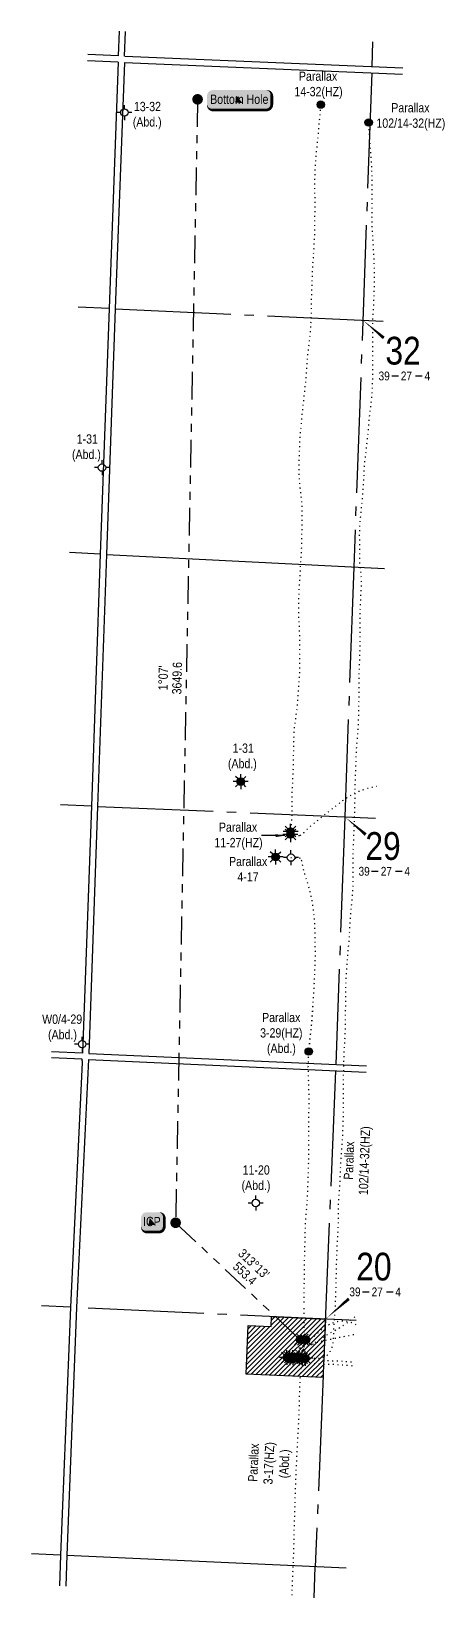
# Model space of a CAD drawing. Extents: x 301137 to 311962, y 5795932 to 5810027.
# Drawn here: x 301137 to 302478, y 5796346 to 5801432 of the extents above; entities that cross this region are included whole.
import ezdxf
from ezdxf.enums import TextEntityAlignment as Align

# ---------------------------------------------------------------- set-up
doc = ezdxf.new("R2010")
doc.units = 0
doc.header["$LTSCALE"] = 5
for name, pattern in [('foc-DOT', [1, 0.2, -0.8]), ('foc-DRILLPATH', [14.75, 6, -1.75, 1.75, -1.75, 1.75, -1.75]), ('foc-QUARTERLINE', [33, 25, -3, 2, -3])]:
    doc.linetypes.add(name, pattern=pattern)
for name, color, linetype in [('10', 1, 'Continuous'), ('9', 3, 'Continuous'), ('AS-DRILL', 8, 'foc-DOT'), ('AS-DRILL-T', 8, 'Continuous'), ('C-WS-S', 8, 'Continuous'), ('F-WS-S', 8, 'Continuous'), ('L-BD', 7, 'Continuous'), ('L-MON', 1, 'Continuous'), ('L-QSEC', 8, 'foc-QUARTERLINE'), ('L-SEC', 7, 'Continuous'), ('L-SECLBL', 7, 'Continuous'), ('L-SECQ', 8, 'foc-QUARTERLINE'), ('P-PDRILLPATH', 12, 'foc-DRILLPATH'), ('P-PROPOSED', 10, 'Continuous'), ('P-PROPOSED-EXISTING-H', 59, 'Continuous')]:
    doc.layers.add(name, color=color, linetype=linetype)
doc.styles.add('80', font='ARIALN.TTF', dxfattribs={"height": 10})
doc.styles.add('80CG', font='ARIALN.TTF', dxfattribs={"height": 10})
doc.styles.add('80L', font='ARIALN.TTF', dxfattribs={"height": 10})
doc.styles.add('SIMPLEX', font='ARIALN.TTF')
doc.dimstyles.new('Compass 5 000', dxfattribs={"dimscale": 5, "dimtxt": 9, "dimasz": 2, "dimexe": 0.2, "dimexo": 0.0625, "dimgap": 0.5, "dimtad": 0, "dimtih": 1, "dimtoh": 1, "dimzin": 0, "dimdsep": 46, "dimtxsty": '80CG', "dimcen": 0.1, "dimse1": 1, "dimse2": 1, "dimclrd": 256, "dimclrt": 256, "dimaunit": 1, "dimadec": 4, "dimazin": 0, "dimtfac": 0.06, "dimtofl": 0, "dimtmove": 0, "dimatfit": 1, "dimfxl": 0.2, "dimtolj": 1, "dimtzin": 0, "dimlwd": -1, "dimarcsym": 0})

# ---------------------------------------------------------------- blocks, each defined once
blk = doc.blocks.new('GAS')
h = blk.add_hatch(color=255)
h.dxf.hatch_style = 1
edge = h.paths.add_edge_path()
edge.add_arc((0, 0), 0.9, 0, 360)
for p, q in [((-0.81, 0), (-1.62, 0)), ((-0.57, 0.57), (-1.14, 1.14)), ((0, 0.81), (0, 1.62)), ((0.57, 0.57), (1.14, 1.14)), ((1.62, 0), (0.81, 0)), ((-0.57, -0.57), (-1.14, -1.14)), ((0, -0.81), (0, -1.62)), ((1.14, -1.14), (0.57, -0.57))]:
    blk.add_line(p, q)
blk.add_circle((0, 0), 0.8)
blk = doc.blocks.new('WC')
at = {"layer": 'L-MON'}
h = blk.add_hatch(color=255, dxfattribs=at)
h.dxf.hatch_style = 1
edge = h.paths.add_edge_path()
edge.add_arc((0, 0), 0.9, 0, 360)
at = {"layer": 'L-MON', "color": 240, "flags": 128}
for points in [[(-0.62, 0.5), (-1.23, 1.12)], [(0.52, 0.61), (1.13, 1.21)], [(-1.18, -1.18), (-0.56, -0.57)], [(1.16, -1.18), (0.56, -0.57)]]:
    blk.add_lwpolyline(points, dxfattribs=at)
at = {"layer": 'L-MON', "color": 240}
for radius in [0.8, 0.373]:
    blk.add_circle((0, 0), radius, dxfattribs=at)
blk = doc.blocks.new('plbh')
at = {"layer": 'L-MON'}
h = blk.add_hatch(color=255, dxfattribs=at)
h.dxf.hatch_style = 1
edge = h.paths.add_edge_path()
edge.add_arc((0, 0), 1.16, 0, 360)
h = blk.add_hatch(color=256, dxfattribs=at)
h.dxf.hatch_style = 1
h.paths.add_polyline_path([(-0.96, 0, 1), (0.96, 0, 1)])
h.paths.add_polyline_path([(0.91, 0, -1), (-0.91, 0, -1)], flags=16)
h.paths.add_polyline_path([(0.45, 0, -1), (-0.45, 0, -1)], flags=0)
h = blk.add_hatch(color=256, dxfattribs=at)
h.dxf.hatch_style = 1
h.paths.add_polyline_path([(-0.45, 0, 1), (0.45, 0, 1)])
h.paths.add_polyline_path([(0.4, 0, -1), (-0.4, 0, -1)], flags=16)
at = {"layer": 'L-MON', "color": 240}
for radius in [0.96, 0.91, 0.45, 0.4]:
    blk.add_circle((0, 0), radius, dxfattribs=at)
blk = doc.blocks.new('L-SECLBL')
at = {"layer": '9', "color": 7}
for p, q in [((-5.1, -27.8), (-12.3, -27.8)), ((20.7, -27.8), (13.5, -27.8))]:
    blk.add_line(p, q, dxfattribs=at)
at = {"layer": '10', "color": 2, "style": 'SIMPLEX'}
blk.add_attdef('SEC', text='', height=30, dxfattribs=at).set_placement((0, 0), align=Align.MIDDLE)
at = {"layer": '10', "color": 5, "style": '80L'}
blk.add_attdef('TWP', text='', height=9.5, dxfattribs=at).set_placement((-14.4, -27.4), align=Align.MIDDLE_RIGHT)
blk.add_attdef('RGE', text='', height=9.5, dxfattribs=at).set_placement((3.6, -27.4), align=Align.MIDDLE_CENTER)
blk.add_attdef('MER', text='', height=9.5, dxfattribs=at).set_placement((23.2, -27.4), align=Align.MIDDLE_LEFT)
blk = doc.blocks.new('GABD')
for p, q in [((-0.81, 0), (-1.62, 0)), ((0, 0.81), (0, 1.62)), ((1.62, 0), (0.81, 0)), ((0, -0.81), (0, -1.62))]:
    blk.add_line(p, q)
blk.add_circle((0, 0), 0.8)
blk = doc.blocks.new('*U88')
h = blk.add_hatch(color=254)
edge = h.paths.add_edge_path()
edge.add_line((-6.5, -11.5), (6.5, -11.5))
edge.add_arc((6.5, -5.5), 6, 270, 360)
edge.add_line((12.5, -5.5), (12.5, 4))
edge.add_arc((6.5, 4), 6, 0, 90)
edge.add_line((6.5, 10), (-6.5, 10))
edge.add_arc((-6.5, 4), 6, 90, 180)
edge.add_line((-12.5, 4), (-12.5, -5.5))
edge.add_arc((-6.5, -5.5), 6, 180, 270)
at = {"color": 1, "flags": 128}
blk.add_lwpolyline([(-6.5, -11.5, 3, 3, 0), (6.5, -11.5, 3, 3, 0.414214), (12.5, -5.5, 3, 3, 0), (12.5, 4, 3, 0, 0.414214), (6.5, 10, 0, 0, 0), (-6.5, 10, 0, 0, 0.414214), (-12.5, 4, 0, 0, 0), (-12.5, -5.5, 0, 3, 0.414214)], format="xyseb", close=True, dxfattribs=at)
blk.add_lwpolyline([(-4.6, -3.7, 0, 10, 0), (0, 0, 5, 5, 0)], format="xyseb", dxfattribs=at)
at = {"color": 1, "style": '80'}
blk.add_attdef('ENTER_TEXT_001', (-36.7, -5), '', height=10, dxfattribs=at)
blk = doc.blocks.new('*U89')
h = blk.add_hatch(color=254)
edge = h.paths.add_edge_path()
edge.add_line((-29, -11.5), (29, -11.5))
edge.add_arc((29, -5.5), 6, 270, 360)
edge.add_line((35, -5.5), (35, 4))
edge.add_arc((29, 4), 6, 0, 90)
edge.add_line((29, 10), (-29, 10))
edge.add_arc((-29, 4), 6, 90, 180)
edge.add_line((-35, 4), (-35, -5.5))
edge.add_arc((-29, -5.5), 6, 180, 270)
at = {"color": 1, "flags": 128}
blk.add_lwpolyline([(-29, -11.5, 3, 3, 0), (29, -11.5, 3, 3, 0.414214), (35, -5.5, 3, 3, 0), (35, 4, 3, 0, 0.414214), (29, 10, 0, 0, 0), (-29, 10, 0, 0, 0.414214), (-35, 4, 0, 0, 0), (-35, -5.5, 0, 3, 0.414214)], format="xyseb", close=True, dxfattribs=at)
blk.add_lwpolyline([(-4.6, -3.7, 0, 10, 0), (0, 0, 5, 5, 0)], format="xyseb", dxfattribs=at)
at = {"color": 1, "style": '80'}
blk.add_attdef('ENTER_TEXT_001', (-36.7, -5), '', height=10, dxfattribs=at)

msp = doc.modelspace()

# ---------------------------------------------------------------- hatches: boundary and pattern name
at = {"layer": 'F-WS-S'}
h = msp.add_hatch(color=256, dxfattribs=at)
h.dxf.hatch_style = 1
edge = h.paths.add_edge_path()
edge.add_arc((302076.392, 5801194.141), 12, 0, 360)
h = msp.add_hatch(color=256, dxfattribs=at)
h.dxf.hatch_style = 1
edge = h.paths.add_edge_path()
edge.add_arc((302231.757, 5801136.347), 12, 0, 360)
h = msp.add_hatch(color=256, dxfattribs=at)
h.dxf.hatch_style = 1
edge = h.paths.add_edge_path()
edge.add_arc((302037.346, 5798119.072), 12, 0, 360)
at = {"layer": 'P-PROPOSED-EXISTING-H'}
h = msp.add_hatch(dxfattribs=at)
h.set_pattern_fill('ANSI31', color=256, scale=3.499752)
h.set_pattern_definition([(45, (-3497.07, -8183.931), (-7.857167858, 7.857167858), [])])
h.paths.add_polyline_path([(301840.391, 5797229.275), (301915.303, 5797225.74), (301916.624, 5797258.211), (302091.417, 5797249.964), (302083.691, 5797060.135), (301833.987, 5797071.916)])

# ---------------------------------------------------------------- linework, layer by layer
at = {"layer": 'AS-DRILL', "ltscale": 3, "flags": 128}
for points in [[(301978.284, 5798833.851), (301978.259, 5798833.722), (301978.226, 5798833.403), (301978.192, 5798832.804), (301978.072, 5798832.289), (301977.718, 5798831.682), (301977.111, 5798830.756), (301976.509, 5798829.979), (301976.057, 5798829.416), (301975.885, 5798828.873), (301975.683, 5798828.32), (301975.537, 5798827.916), (301975.359, 5798827.453), (301975.118, 5798826.942), (301974.947, 5798826.658), (301974.606, 5798826.632), (301974.586, 5798826.633), (301974.516, 5798826.635), (301974.485, 5798826.606), (301974.476, 5798826.627), (301974.603, 5798826.812), (301974.791, 5798827.015), (301975.312, 5798827.544), (301976.089, 5798828.194), (301976.781, 5798828.737), (301977.455, 5798829.351), (301978.18, 5798829.953), (301978.474, 5798830.301), (301978.626, 5798830.626), (301978.898, 5798830.925), (301979.239, 5798830.922), (301979.875, 5798831.067), (301980.31, 5798831.44), (301980.603, 5798831.758), (301980.871, 5798831.958), (301981.196, 5798832.085), (301981.678, 5798832.126), (301982.21, 5798832.155), (301982.817, 5798832.071), (301983.105, 5798831.529), (301983.205, 5798831.265), (301983.142, 5798831.198), (301982.852, 5798830.949), (301982.88, 5798831.138), (301982.993, 5798831.484), (301983.076, 5798831.54), (301983.207, 5798831.575), (301983.469, 5798831.615), (301983.463, 5798831.725), (301983.001, 5798832.174), (301982.448, 5798832.616), (301982.062, 5798832.972), (301981.948, 5798833.136), (301981.853, 5798833.27), (301981.663, 5798833.518), (301981.457, 5798833.886), (301981.28, 5798834.474), (301981.223, 5798834.796), (301981.154, 5798835.319), (301981.107, 5798836.412), (301981.1, 5798837.753), (301981.087, 5798839.445), (301981.055, 5798841.437), (301981.008, 5798843.791), (301981.027, 5798846.532), (301981.149, 5798849.629), (301981.395, 5798853.072), (301981.694, 5798856.823), (301982.023, 5798860.853), (301982.357, 5798865.243), (301982.672, 5798869.914), (301982.926, 5798874.817), (301983.091, 5798880.014), (301983.217, 5798885.483), (301983.327, 5798891.043), (301983.444, 5798896.772), (301983.528, 5798902.693), (301983.537, 5798908.737), (301983.474, 5798914.994), (301983.392, 5798921.522), (301983.292, 5798928.361), (301983.241, 5798935.418), (301983.273, 5798942.822), (301983.436, 5798950.471), (301983.689, 5798958.386), (301984.04, 5798966.518), (301984.505, 5798974.736), (301984.988, 5798983.143), (301985.421, 5798991.571), (301985.821, 5798999.922), (301986.259, 5799008.45), (301986.661, 5799016.85), (301987.002, 5799025.473), (301987.309, 5799034.247), (301987.625, 5799043.251), (301987.872, 5799052.288), (301988.074, 5799061.436), (301988.208, 5799070.647), (301988.293, 5799079.881), (301988.408, 5799089.123), (301988.555, 5799098.403), (301988.724, 5799107.733), (301988.905, 5799117.113), (301988.986, 5799120.682), (301989.108, 5799126.572), (301989.325, 5799136.1), (301989.663, 5799145.663), (301990.192, 5799155.239), (301991.779, 5799174.37), (301994.14, 5799193.32), (301995.572, 5799202.71), (301998.191, 5799221.63), (302000.416, 5799240.696), (302002.138, 5799259.701), (302003.408, 5799278.655), (302004.573, 5799297.722), (302005.181, 5799307.295), (302005.902, 5799316.673), (302007.346, 5799335.709), (302007.915, 5799345.294), (302008.402, 5799355.081), (302008.771, 5799364.674), (302009.001, 5799374.271), (302008.961, 5799392.756), (302008.656, 5799411.622), (302008.583, 5799430.278), (302008.567, 5799449.342), (302008.375, 5799468.523), (302007.622, 5799487.696), (302006.539, 5799506.373), (302005.453, 5799525.739), (302004.779, 5799545.12), (302004.976, 5799564.015), (302005.482, 5799583.409), (302005.949, 5799602.794), (302006.711, 5799622.078), (302007.753, 5799641.34), (302008.953, 5799660.807), (302010.145, 5799680.063), (302010.632, 5799689.841), (302011.171, 5799699.427), (302012.552, 5799718.676), (302013.764, 5799737.931), (302014.54, 5799757.305), (302014.838, 5799775.706), (302015.058, 5799794.701), (302015.651, 5799813.991), (302016.14, 5799833.185), (302016.148, 5799852.378), (302016.067, 5799871.575), (302015.531, 5799890.67), (302014.167, 5799909.818), (302012.276, 5799928.816), (302011.186, 5799938.456), (302010.032, 5799947.988), (302008.952, 5799957.628), (302008.059, 5799967.18), (302007.363, 5799976.654), (302006.757, 5799986.135), (302006.266, 5799995.721), (302005.962, 5800005.51), (302006.07, 5800024.679), (302006.627, 5800043.841), (302007.253, 5800063.2), (302008.011, 5800082.363), (302008.908, 5800101.521), (302010.266, 5800120.661), (302011.882, 5800139.781), (302013.579, 5800158.888), (302015.405, 5800177.999), (302017.283, 5800197.399), (302019.307, 5800216.692), (302021.412, 5800235.773), (302023.551, 5800254.932), (302025.626, 5800274.003), (302027.522, 5800293.092), (302029.232, 5800312.298), (302030.709, 5800331.423), (302032.253, 5800350.746), (302033.022, 5800360.312), (302033.746, 5800369.781), (302034.505, 5800379.357), (302035.421, 5800389.108), (302037.686, 5800408.172), (302038.883, 5800417.692), (302040.02, 5800427.213), (302041.994, 5800446.509), (302043.402, 5800465.657), (302044.528, 5800485.026), (302045.527, 5800504.2), (302046.055, 5800523.383), (302046.188, 5800542.682), (302046.632, 5800561.778), (302047.325, 5800581.064), (302047.924, 5800600.254), (302048.664, 5800619.738), (302049.267, 5800639.028), (302049.843, 5800658.409), (302050.896, 5800677.682), (302052.361, 5800697.017), (302053.708, 5800716.168), (302054.863, 5800735.236), (302056.028, 5800754.593), (302056.761, 5800773.878), (302057.11, 5800793.078), (302057.372, 5800812.371), (302057.621, 5800831.565), (302057.88, 5800850.758), (302057.939, 5800869.96), (302057.831, 5800889.258), (302057.479, 5800908.455), (302056.847, 5800927.634), (302056.966, 5800946.833), (302057.794, 5800966.014), (302058.553, 5800985.197), (302059.561, 5801004.361), (302061.048, 5801023.506), (302062.994, 5801042.603), (302064.97, 5801061.698), (302066.817, 5801080.809), (302068.593, 5801099.912), (302070.258, 5801119.24), (302072.044, 5801138.353), (302073.769, 5801157.668), (302075.003, 5801174.211), (302076.392, 5801194.141)], [(302006.37, 5797123.942), (302006.372, 5797123.992), (302006.312, 5797124.004), (302006.191, 5797123.959), (302006.06, 5797123.944), (302005.943, 5797124.019), (302005.854, 5797124.052), (302005.694, 5797124.049), (302005.463, 5797124.038), (302005.285, 5797124.085), (302005.155, 5797124.1), (302004.853, 5797124.042), (302004.763, 5797124.055), (302004.978, 5797124.177), (302005.32, 5797124.204), (302005.657, 5797124.14), (302005.989, 5797124.177), (302006.232, 5797124.258), (302006.427, 5797124.36), (302006.519, 5797124.426), (302006.706, 5797124.589), (302006.82, 5797124.695), (302006.852, 5797124.743), (302006.904, 5797124.781), (302006.997, 5797124.878), (302007.082, 5797124.994), (302007.177, 5797125.111), (302007.261, 5797125.228), (302007.346, 5797125.354), (302007.356, 5797125.344), (302007.157, 5797125.112), (302006.834, 5797124.804), (302006.679, 5797124.66), (302006.356, 5797124.353), (302006.069, 5797124.164), (302005.848, 5797124.153), (302005.631, 5797124.241), (302005.531, 5797124.225), (302005.595, 5797124.073), (302005.648, 5797123.9), (302005.622, 5797123.751), (302005.546, 5797123.614), (302005.615, 5797123.571), (302005.931, 5797123.729), (302006.3, 5797123.945), (302006.599, 5797124.153), (302006.788, 5797124.386), (302006.828, 5797124.644), (302006.81, 5797124.945), (302006.762, 5797125.257), (302006.707, 5797125.39), (302006.644, 5797125.312), (302006.697, 5797125.13), (302006.851, 5797124.964), (302007.017, 5797124.867), (302007.175, 5797124.821), (302007.325, 5797124.815), (302007.414, 5797124.791), (302007.42, 5797124.681), (302007.415, 5797124.561), (302007.484, 5797124.518), (302007.433, 5797124.5), (302007.172, 5797124.481), (302006.9, 5797124.451), (302006.74, 5797124.438), (302006.657, 5797124.371), (302006.634, 5797124.292), (302006.672, 5797124.25), (302006.871, 5797124.222), (302006.911, 5797124.221), (302007.636, 5797124.322), (302008.844, 5797124.505), (302010.123, 5797124.704), (302010.385, 5797124.754), (302012.236, 5797125.001), (302014.297, 5797125.24), (302016.576, 5797125.44), (302019.218, 5797125.436), (302022.131, 5797125.21), (302025.313, 5797124.955), (302028.844, 5797124.655), (302032.841, 5797124.257), (302037.228, 5797123.853), (302041.92, 5797123.558), (302046.731, 5797123.498), (302051.317, 5797123.557), (302055.816, 5797123.449), (302060.465, 5797123.105), (302065.22, 5797122.897), (302070.26, 5797123.048), (302075.516, 5797123.621), (302080.684, 5797124.738), (302085.646, 5797126.463), (302090.365, 5797128.638), (302094.707, 5797131.149), (302098.755, 5797134.051), (302102.343, 5797137.492), (302105.113, 5797141.225), (302107.411, 5797145.187), (302109.529, 5797149.416), (302111.429, 5797153.694), (302113.22, 5797158.227), (302114.818, 5797162.977), (302116.118, 5797168.009), (302116.936, 5797173.021), (302117.152, 5797175.424), (302117.305, 5797177.799), (302117.427, 5797180.366), (302117.53, 5797183.234), (302117.66, 5797186.512), (302117.865, 5797190.196), (302118.094, 5797194.22), (302118.293, 5797198.495), (302118.451, 5797202.982), (302118.566, 5797207.681), (302118.665, 5797212.72), (302118.762, 5797217.7), (302118.92, 5797223.208), (302119.162, 5797228.832), (302119.502, 5797234.903), (302119.923, 5797240.991), (302120.474, 5797247.353), (302121.083, 5797253.884), (302121.685, 5797260.505), (302122.212, 5797267.269), (302122.699, 5797274.275), (302123.182, 5797281.431), (302123.65, 5797288.958), (302124.04, 5797296.558), (302124.336, 5797304.291), (302124.599, 5797312.237), (302124.902, 5797320.39), (302125.218, 5797328.654), (302125.507, 5797336.968), (302125.772, 5797345.454), (302125.996, 5797353.901), (302126.209, 5797362.579), (302126.435, 5797371.346), (302126.665, 5797379.943), (302126.891, 5797388.71), (302127.086, 5797397.689), (302127.276, 5797406.798), (302127.52, 5797416.015), (302127.805, 5797425.27), (302128.095, 5797434.635), (302128.364, 5797443.961), (302128.641, 5797453.247), (302128.794, 5797457.874), (302128.95, 5797462.601), (302129.32, 5797472.214), (302129.724, 5797481.674), (302130.127, 5797491.355), (302131.128, 5797510.619), (302131.709, 5797521.004), (302132.696, 5797540.168), (302133.354, 5797559.356), (302133.502, 5797578.554), (302133.615, 5797597.853), (302134.11, 5797617.237), (302135.002, 5797636.516), (302136.384, 5797655.765), (302137.677, 5797674.817), (302138.664, 5797693.982), (302139.75, 5797713.343), (302140.564, 5797732.424), (302141.305, 5797751.699), (302142.503, 5797770.865), (302144.046, 5797789.897), (302145.421, 5797808.746), (302146.523, 5797828.017), (302147.512, 5797846.981), (302148.314, 5797866.263), (302148.977, 5797885.55), (302149.731, 5797904.634), (302150.241, 5797923.627), (302150.359, 5797942.816), (302150.017, 5797962.014), (302149.6, 5797981.104), (302149.695, 5798000.203), (302150.047, 5798019.493), (302150.427, 5798038.492), (302150.675, 5798057.685), (302151.15, 5798076.78), (302151.88, 5798095.765), (302152.648, 5798114.938), (302153.51, 5798134.218), (302154.497, 5798153.392), (302155.559, 5798172.664), (302156.363, 5798191.746), (302156.831, 5798210.931), (302156.906, 5798230.032), (302157.059, 5798249.119), (302157.324, 5798268.212), (302157.458, 5798287.31), (302157.628, 5798306.307), (302157.858, 5798325.302), (302158.328, 5798344.286), (302159.366, 5798363.459), (302160.843, 5798382.594), (302162.21, 5798401.734), (302163.424, 5798420.8), (302164.836, 5798439.837), (302166.541, 5798458.663), (302168.181, 5798477.382), (302169.558, 5798496.531), (302170.712, 5798515.599), (302171.778, 5798534.961), (302172.793, 5798553.824), (302174.29, 5798572.968), (302176.182, 5798591.967), (302178.083, 5798610.965), (302179.921, 5798629.866), (302181.109, 5798649.033), (302181.599, 5798668.027), (302181.401, 5798687.319), (302181.001, 5798706.308), (302181.089, 5798725.508), (302181.197, 5798744.697), (302181.571, 5798763.786), (302182.241, 5798783.273), (302183.041, 5798802.756), (302184.078, 5798821.928), (302184.93, 5798841.208), (302185.654, 5798860.283), (302186.232, 5798879.474), (302186.617, 5798898.572), (302187.037, 5798917.549), (302187.492, 5798936.925), (302187.76, 5798956.118), (302187.816, 5798975.51), (302188.326, 5798995.003), (302189.264, 5799014.17), (302190.074, 5799033.151), (302190.858, 5799052.224), (302191.482, 5799071.313), (302192.07, 5799090.503), (302193.098, 5799109.676), (302194.675, 5799128.807), (302196.425, 5799148.022), (302197.718, 5799167.074), (302198.666, 5799186.251), (302199.512, 5799205.631), (302199.886, 5799224.73), (302200.134, 5799243.923), (302200.588, 5799263.009), (302200.922, 5799282.099), (302201.238, 5799301.491), (302201.337, 5799320.69), (302201.301, 5799339.785), (302201.513, 5799359.081), (302202.167, 5799378.168), (302202.999, 5799397.439), (302203.595, 5799416.829), (302204.029, 5799435.926), (302204.397, 5799455.115), (302204.409, 5799474.418), (302204.037, 5799493.606), (302203.839, 5799512.908), (302204.073, 5799532.002), (302204.619, 5799551.394), (302205.409, 5799570.377), (302206.251, 5799589.657), (302207.135, 5799608.736), (302208.129, 5799627.81), (302208.533, 5799646.898), (302207.69, 5799666.074), (302206.813, 5799675.526), (302205.668, 5799685.058), (302204.47, 5799694.482), (302203.46, 5799704.128), (302202.836, 5799713.91), (302202.69, 5799723.403), (302203.239, 5799742.594), (302203.493, 5799761.688), (302202.874, 5799780.976), (302202.583, 5799790.574), (302202.468, 5799800.066), (302202.727, 5799818.268), (302203.315, 5799827.842), (302204.179, 5799837.295), (302206.027, 5799856.195), (302207.879, 5799875.205), (302209.607, 5799894.12), (302211.309, 5799913.137), (302213.032, 5799932.162), (302214.434, 5799951.2), (302215.712, 5799970.363), (302216.873, 5799989.621), (302217.478, 5800008.711), (302218.577, 5800027.661), (302219.733, 5800037.182), (302221.049, 5800046.677), (302222.266, 5800056.205), (302223.36, 5800065.639), (302225.488, 5800084.809), (302227.593, 5800103.879), (302229.584, 5800122.864), (302231.21, 5800141.983), (302232.573, 5800161.033), (302234.545, 5800180.028), (302237.038, 5800199.064), (302238.209, 5800208.694), (302239.323, 5800218.127), (302241.551, 5800237.292), (302242.387, 5800247.056), (302242.942, 5800256.541), (302243.996, 5800275.603), (302244.788, 5800294.885), (302245.092, 5800313.987), (302245.126, 5800333.079), (302245.179, 5800352.381), (302245.234, 5800371.772), (302245.308, 5800390.863), (302245.346, 5800410.055), (302245.26, 5800429.152), (302245.034, 5800448.244), (302245.042, 5800467.448), (302245.364, 5800486.739), (302245.969, 5800505.828), (302247.076, 5800524.998), (302248.214, 5800544.157), (302249.072, 5800563.337), (302249.746, 5800582.423), (302250.284, 5800601.606), (302250.546, 5800620.899), (302250.6, 5800640.001), (302250.364, 5800659.093), (302249.761, 5800678.281), (302249.085, 5800697.371), (302248.145, 5800716.642), (302247.001, 5800735.811), (302245.743, 5800754.864), (302244.542, 5800774.125), (302243.697, 5800793.502), (302243.255, 5800803.086), (302242.813, 5800812.67), (302242.561, 5800831.854), (302242.829, 5800851.047), (302243.141, 5800870.338), (302243.257, 5800889.227), (302243.145, 5800908.415), (302243.009, 5800927.514), (302242.919, 5800946.511), (302242.631, 5800965.806), (302242.07, 5800984.802), (302241.147, 5801003.972), (302240.035, 5801022.939), (302238.806, 5801041.991), (302237.473, 5801061.438), (302236.124, 5801080.985), (302234.705, 5801099.514), (302233.181, 5801118.428), (302231.757, 5801136.347)], [(301977.956, 5798823.842), (301977.809, 5798823.668), (301977.566, 5798823.337), (301977.138, 5798822.904), (301976.972, 5798822.75), (301976.918, 5798822.652), (301976.905, 5798822.573), (301977.013, 5798822.518), (301977.253, 5798822.519), (301978.189, 5798822.652), (301979.528, 5798822.859), (301980.999, 5798823.091), (301983.565, 5798823.22), (301984.611, 5798823.078), (301985.671, 5798822.816), (301986.796, 5798822.422), (301989.009, 5798821.934), (301991.432, 5798821.738), (301994.365, 5798821.492), (301996.107, 5798821.513), (301997.729, 5798821.779), (301999.027, 5798821.978), (302000.134, 5798821.864), (302001.102, 5798821.556), (302002.596, 5798820.856), (302004.017, 5798820.36), (302004.904, 5798820.265), (302005.573, 5798820.238), (302006.122, 5798820.186), (302006.842, 5798820.178), (302007.967, 5798820.534), (302008.386, 5798821.268), (302008.335, 5798822.26), (302008.422, 5798822.697), (302008.747, 5798822.564), (302008.714, 5798822.736), (302008.002, 5798823.194), (302007.548, 5798823.612), (302007.656, 5798824.058), (302007.953, 5798824.487), (302008.241, 5798824.946), (302008.474, 5798825.267), (302008.9, 5798825.42), (302009.517, 5798825.586), (302010.363, 5798825.713), (302010.626, 5798825.522), (302010.781, 5798825.156), (302010.825, 5798824.994), (302010.699, 5798824.839), (302010.159, 5798824.36), (302009.974, 5798823.727), (302010.11, 5798823.101), (302010.083, 5798822.922), (302009.737, 5798822.025), (302010.26, 5798821.073), (302010.455, 5798820.946), (302010.613, 5798820.909), (302010.673, 5798820.907), (302010.969, 5798821.035), (302011.4, 5798821.329), (302011.844, 5798821.661), (302012.019, 5798821.794), (302012.844, 5798822.412), (302013.826, 5798823.194), (302014.964, 5798824.14), (302016.219, 5798825.241), (302017.599, 5798826.497), (302019.123, 5798827.838), (302020.638, 5798829.199), (302022.179, 5798830.709), (302023.817, 5798832.396), (302025.674, 5798834.324), (302027.812, 5798836.521), (302030.073, 5798838.783), (302032.613, 5798841.264), (302035.577, 5798844.079), (302038.818, 5798847.083), (302042.479, 5798850.331), (302046.649, 5798853.819), (302050.777, 5798857.218), (302055.378, 5798860.959), (302060.266, 5798864.869), (302065.444, 5798869.027), (302070.797, 5798873.328), (302076.272, 5798877.905), (302081.957, 5798882.734), (302087.801, 5798887.547), (302094.009, 5798892.435), (302100.336, 5798897.298), (302107.031, 5798902.387), (302113.709, 5798907.517), (302120.521, 5798912.772), (302127.16, 5798917.933), (302133.732, 5798923.177), (302140.401, 5798928.607), (302146.932, 5798933.813), (302153.815, 5798938.834), (302160.782, 5798943.432), (302168.227, 5798947.981), (302175.876, 5798952.382), (302183.628, 5798956.589), (302191.681, 5798960.584), (302199.953, 5798964.279), (302208.392, 5798967.638), (302216.877, 5798970.655), (302225.532, 5798973.395), (302234.295, 5798975.85), (302243.197, 5798978.02), (302252.21, 5798979.966), (302257.896, 5798981.045)], [(301979.758, 5798748.936), (301979.586, 5798749.152), (301979.527, 5798749.185), (301979.458, 5798749.208), (301979.389, 5798749.22), (301979.379, 5798749.221), (301979.449, 5798749.228), (301979.551, 5798749.274), (301979.673, 5798749.329), (301979.825, 5798749.373), (301979.985, 5798749.377), (301980.185, 5798749.369), (301980.414, 5798749.34), (301980.883, 5798749.291), (301981.419, 5798749.18), (301982.2, 5798748.939), (301983.049, 5798748.655), (301983.678, 5798748.37), (301984.126, 5798748.312), (301984.502, 5798748.448), (301984.937, 5798748.561), (301985.389, 5798748.613), (301985.789, 5798748.607), (301986.138, 5798748.573), (301986.524, 5798748.468), (301986.962, 5798748.39), (301987.411, 5798748.353), (301987.848, 5798748.275), (301988.286, 5798748.208), (301988.762, 5798748.119), (301989.228, 5798747.991), (301989.724, 5798747.881), (301990.213, 5798747.842), (301990.674, 5798747.873), (301991.122, 5798747.816), (301991.578, 5798747.688), (301991.993, 5798747.571), (301992.478, 5798747.422), (301992.626, 5798747.386), (301993.163, 5798747.285), (301993.701, 5798747.213), (301994.219, 5798747.163), (301994.661, 5798747.205), (301995.009, 5798747.392), (301995.279, 5798747.641), (301995.49, 5798747.933), (301995.84, 5798748.159), (301996.377, 5798748.328), (301996.872, 5798748.449), (301997.305, 5798748.532), (301997.759, 5798748.614), (301998.175, 5798748.748), (301998.522, 5798748.914), (301998.869, 5798749.091), (301999.357, 5798749.301), (301999.925, 5798749.469), (302000.53, 5798749.605), (302001.138, 5798749.781), (302001.667, 5798749.991), (302002.207, 5798750.24), (302002.845, 5798750.434), (302003.513, 5798750.628), (302004.083, 5798750.606), (302004.531, 5798750.298), (302004.957, 5798749.941), (302005.464, 5798749.61), (302005.932, 5798749.282), (302006.339, 5798748.955), (302006.747, 5798748.649), (302007.077, 5798748.366), (302007.308, 5798748.146), (302007.572, 5798747.996), (302007.778, 5798747.878), (302007.884, 5798747.773), (302008.01, 5798747.668), (302008.188, 5798747.631), (302008.407, 5798747.593), (302008.625, 5798747.544), (302008.886, 5798747.564), (302009.146, 5798747.543), (302009.375, 5798747.534), (302009.575, 5798747.516), (302009.804, 5798747.497), (302010.093, 5798747.466), (302010.381, 5798747.414), (302010.609, 5798747.335), (302010.885, 5798747.244), (302011.314, 5798747.197), (302011.833, 5798747.177), (302012.225, 5798747.211), (302012.316, 5798747.238), (302012.176, 5798747.233), (302011.996, 5798747.24), (302011.874, 5798747.205), (302011.801, 5798747.118), (302011.709, 5798747.072), (302011.579, 5798747.087), (302011.44, 5798747.092), (302011.31, 5798747.097), (302011.201, 5798747.122), (302011.069, 5798747.087), (302010.978, 5798747.051), (302010.868, 5798747.075), (302010.73, 5798747.12), (302010.601, 5798747.155), (302010.491, 5798747.15), (302010.431, 5798747.152), (302010.412, 5798747.163), (302010.391, 5798747.154), (302010.352, 5798747.165), (302010.323, 5798747.197), (302010.354, 5798747.235), (302010.366, 5798747.285), (302010.358, 5798747.325), (302010.367, 5798747.305), (302010.417, 5798747.043), (302010.557, 5798746.547), (302010.862, 5798745.904), (302010.872, 5798745.894), (302011.338, 5798745.025), (302011.895, 5798743.922), (302012.486, 5798742.667), (302013.47, 5798739.466), (302014.406, 5798734.806), (302015.586, 5798728.684), (302017.131, 5798721.197), (302019.172, 5798712.34), (302021.658, 5798702.294), (302024.795, 5798691.281), (302026.65, 5798685.543), (302028.655, 5798679.569), (302032.804, 5798667.316), (302036.712, 5798654.271), (302038.492, 5798647.416), (302040.267, 5798640.41), (302042.017, 5798633.295), (302043.665, 5798626.125), (302045.26, 5798618.636), (302046.793, 5798611.069), (302048.277, 5798603.315), (302049.593, 5798595.587), (302050.739, 5798587.625), (302051.722, 5798579.58), (302052.622, 5798571.188), (302053.498, 5798562.727), (302054.324, 5798554.017), (302054.989, 5798545.264), (302055.555, 5798536.295), (302056.007, 5798527.21), (302056.374, 5798518.028), (302056.689, 5798508.778), (302056.94, 5798499.441), (302057.162, 5798490.115), (302057.387, 5798480.639), (302057.511, 5798471.116), (302057.526, 5798467.433), (302057.635, 5798451.967), (302057.723, 5798442.566), (302057.796, 5798433.256), (302057.734, 5798423.6), (302057.475, 5798414.023), (302057.08, 5798404.542), (302056.691, 5798394.949), (302056.167, 5798376.366), (302055.428, 5798357.69), (302054.316, 5798338.419), (302053.196, 5798318.958), (302052.082, 5798299.897), (302051.032, 5798280.924), (302049.974, 5798261.761), (302048.841, 5798242.491), (302047.513, 5798223.338), (302045.679, 5798204.025), (302043.364, 5798184.962), (302041.035, 5798165.809), (302039.015, 5798146.614), (302037.374, 5798127.384), (302036.162, 5798108.127), (302035.274, 5798088.947), (302034.945, 5798069.755), (302035.213, 5798050.459), (302035.845, 5798031.269), (302036.51, 5798011.888), (302036.976, 5797992.794), (302037.28, 5797973.898), (302037.471, 5797954.695), (302037.427, 5797935.602), (302036.988, 5797916.404), (302036.763, 5797897.308), (302036.929, 5797878.217), (302037.004, 5797859.119), (302036.832, 5797839.821), (302036.689, 5797820.521), (302036.58, 5797801.32), (302036.458, 5797782.03), (302036.229, 5797762.834), (302035.777, 5797743.537), (302035.298, 5797724.351), (302034.735, 5797705.058), (302033.981, 5797685.983), (302033.167, 5797666.9), (302032.304, 5797647.619), (302031.252, 5797628.356), (302029.862, 5797609.406), (302028.247, 5797590.575), (302026.672, 5797571.242), (302025.571, 5797552.271), (302025.027, 5797533.188), (302024.728, 5797513.985), (302024.263, 5797494.898), (302023.683, 5797475.906), (302023.148, 5797456.812), (302022.813, 5797437.721), (302022.553, 5797418.726), (302022.257, 5797399.623), (302022.031, 5797380.227), (302021.958, 5797360.924), (302021.924, 5797341.831), (302021.883, 5797322.828), (302021.77, 5797301.518)], [(301979.76, 5798748.825), (301979.588, 5798749.042), (301979.529, 5798749.074), (301979.46, 5798749.097), (301979.391, 5798749.11), (301979.381, 5798749.11), (301979.451, 5798749.117), (301979.553, 5798749.163), (301979.675, 5798749.218), (301979.827, 5798749.262), (301979.987, 5798749.266), (301980.187, 5798749.258), (301980.416, 5798749.229), (301980.885, 5798749.181), (301981.421, 5798749.069), (301982.202, 5798748.828), (301983.051, 5798748.545), (301983.68, 5798748.259), (301984.128, 5798748.202), (301984.504, 5798748.337), (301984.939, 5798748.45), (301985.391, 5798748.502), (301985.791, 5798748.496), (301986.14, 5798748.462), (301986.526, 5798748.357), (301986.963, 5798748.28), (301987.412, 5798748.242), (301987.849, 5798748.165), (301988.287, 5798748.097), (301988.764, 5798748.008), (301989.229, 5798747.88), (301989.725, 5798747.77), (301990.214, 5798747.731), (301990.676, 5798747.763), (301991.124, 5798747.705), (301991.579, 5798747.577), (301991.995, 5798747.46), (301992.479, 5798747.311), (301992.628, 5798747.275), (301993.164, 5798747.174), (301993.702, 5798747.103), (301994.22, 5798747.052), (301994.662, 5798747.095), (301995.01, 5798747.281), (301995.28, 5798747.531), (301995.491, 5798747.822), (301995.841, 5798748.049), (301996.378, 5798748.218), (301996.873, 5798748.338), (301997.306, 5798748.421), (301997.76, 5798748.503), (301998.175, 5798748.637), (301998.522, 5798748.803), (301998.869, 5798748.98), (301999.358, 5798749.191), (301999.925, 5798749.358), (302000.531, 5798749.494), (302001.138, 5798749.671), (302001.667, 5798749.88), (302002.207, 5798750.129), (302002.845, 5798750.324), (302003.514, 5798750.517), (302004.083, 5798750.495), (302004.531, 5798750.187), (302004.957, 5798749.83), (302005.465, 5798749.5), (302005.932, 5798749.171), (302006.339, 5798748.845), (302006.748, 5798748.538), (302007.077, 5798748.255), (302007.308, 5798748.036), (302007.572, 5798747.885), (302007.778, 5798747.767), (302007.884, 5798747.663), (302008.01, 5798747.558), (302008.188, 5798747.521), (302008.407, 5798747.482), (302008.625, 5798747.433), (302008.886, 5798747.453), (302009.146, 5798747.433), (302009.375, 5798747.423), (302009.575, 5798747.406), (302009.804, 5798747.386), (302010.093, 5798747.355), (302010.381, 5798747.304), (302010.608, 5798747.225), (302010.885, 5798747.134), (302011.313, 5798747.087), (302011.833, 5798747.066), (302012.225, 5798747.101), (302012.316, 5798747.127), (302012.176, 5798747.123), (302011.996, 5798747.13), (302011.874, 5798747.095), (302011.801, 5798747.007), (302011.709, 5798746.961), (302011.579, 5798746.976), (302011.439, 5798746.982), (302011.309, 5798746.987), (302011.2, 5798747.011), (302011.069, 5798746.976), (302010.977, 5798746.94), (302010.868, 5798746.964), (302010.73, 5798747.01), (302010.601, 5798747.045), (302010.491, 5798747.039), (302010.431, 5798747.042), (302010.411, 5798747.052), (302010.391, 5798747.043), (302010.351, 5798747.055), (302010.323, 5798747.086), (302010.354, 5798747.125), (302010.366, 5798747.174), (302010.358, 5798747.215), (302010.367, 5798747.194), (302010.417, 5798746.932), (302010.557, 5798746.436), (302010.862, 5798745.794), (302010.872, 5798745.783), (302011.338, 5798744.914), (302011.895, 5798743.811), (302012.485, 5798742.557), (302013.469, 5798739.356), (302014.406, 5798734.696), (302015.585, 5798728.575), (302017.13, 5798721.088), (302019.172, 5798712.231), (302021.657, 5798702.186), (302024.794, 5798691.174), (302026.648, 5798685.437), (302028.654, 5798679.463), (302032.803, 5798667.211), (302036.71, 5798654.167), (302038.49, 5798647.312), (302040.265, 5798640.307), (302042.015, 5798633.193), (302043.663, 5798626.022), (302045.258, 5798618.534), (302046.79, 5798610.968), (302048.275, 5798603.214), (302049.59, 5798595.487), (302050.737, 5798587.526), (302051.719, 5798579.481), (302052.618, 5798571.09), (302053.495, 5798562.629), (302054.321, 5798553.92), (302054.986, 5798545.168), (302055.552, 5798536.199), (302056.003, 5798527.115), (302056.371, 5798517.934), (302056.685, 5798508.685), (302056.937, 5798499.348), (302057.158, 5798490.023), (302057.384, 5798480.547), (302057.508, 5798471.025), (302057.522, 5798467.342), (302057.631, 5798451.877), (302057.72, 5798442.477), (302057.792, 5798433.167), (302057.731, 5798423.513), (302057.472, 5798413.936), (302057.077, 5798404.455), (302056.688, 5798394.864), (302056.163, 5798376.281), (302055.425, 5798357.607), (302054.313, 5798338.337), (302053.193, 5798318.878), (302052.079, 5798299.818), (302050.606, 5798278.521), (302049.189, 5798259.384), (302047.801, 5798240.225), (302046.18, 5798221.506), (302044.72, 5798202.03), (302044.698, 5798201.74), (302044.292, 5798194.251), (302043.539, 5798184.584), (302037.346, 5798119.072)], [(302021.749, 5797285.315), (302021.657, 5797245.736), (302021.558, 5797226.535), (302020.923, 5797207.445), (302019.843, 5797188.473), (302018.455, 5797169.323), (302016.832, 5797150.292), (302015.011, 5797131.079), (302013.169, 5797112.067), (302011.454, 5797092.75), (302009.99, 5797073.703), (302008.686, 5797054.65), (302007.688, 5797035.484), (302007.066, 5797016.194), (302006.703, 5796996.893), (302005.686, 5796958.513), (302004.921, 5796939.929), (302004.072, 5796920.747), (302003.14, 5796901.469), (302002.116, 5796882.405), (302001.051, 5796863.332), (301999.991, 5796843.859), (301998.993, 5796824.693), (301997.978, 5796805.618), (301997.02, 5796786.441), (301996.165, 5796767.36), (301995.349, 5796747.987), (301994.639, 5796729), (301993.94, 5796709.813), (301993.255, 5796690.725), (301992.636, 5796671.535), (301992.07, 5796652.142), (301991.537, 5796632.848), (301990.266, 5796594.378), (301989.557, 5796575.191), (301989.025, 5796555.897), (301988.716, 5796536.704), (301988.395, 5796517.202), (301987.973, 5796497.913), (301987.444, 5796478.719), (301986.647, 5796459.336), (301984.847, 5796420.877), (301984.032, 5796401.794), (301983.259, 5796382.509), (301982.625, 5796363.43), (301982.197, 5796348.978)], [(301966.277, 5797125.54), (301966.31, 5797125.629), (301966.326, 5797125.778), (301966.288, 5797125.829), (301966.221, 5797125.892), (301966.131, 5797125.906), (301966.066, 5797125.788), (301965.989, 5797125.601), (301965.931, 5797125.403), (301965.903, 5797125.184), (301965.854, 5797124.976), (301965.757, 5797124.79), (301965.679, 5797124.603), (301965.725, 5797124.481), (301965.903, 5797124.694), (301966.2, 5797125.102), (301966.492, 5797125.401), (301966.68, 5797125.604), (301966.816, 5797125.769), (301966.903, 5797125.945), (301966.99, 5797126.122), (301967.177, 5797126.285), (301967.382, 5797126.407), (301967.535, 5797126.481), (301967.629, 5797126.577), (301967.745, 5797126.723), (301967.86, 5797126.858), (301967.947, 5797127.025), (301968.014, 5797127.212), (301968.073, 5797127.43), (301968.125, 5797127.488), (301968.198, 5797127.305), (301968.247, 5797127.033), (301968.223, 5797126.674), (301968.199, 5797126.324), (301968.197, 5797126.004), (301968.164, 5797125.695), (301968.16, 5797125.345), (301968.27, 5797125.071), (301968.635, 5797124.946), (301969.207, 5797124.984), (301969.738, 5797125.263), (301969.852, 5797125.358), (301970.598, 5797126.009), (301971.45, 5797126.786), (301972.356, 5797127.701), (301973.2, 5797128.528), (301973.49, 5797128.787), (301974.87, 5797130.033), (301976.432, 5797131.323), (301978.444, 5797132.854), (301980.976, 5797134.626), (301983.874, 5797136.542), (301987.286, 5797138.809), (301990.844, 5797141.221), (301994.327, 5797143.765), (301997.998, 5797146.782), (302002.061, 5797150.334), (302006.605, 5797154.387), (302010.706, 5797158.148), (302011.538, 5797158.926), (302016.729, 5797163.674), (302021.747, 5797168.089), (302026.655, 5797172.258), (302031.63, 5797176.345), (302036.449, 5797180.287), (302041.381, 5797184.305), (302046.548, 5797188.434), (302051.706, 5797192.353), (302056.968, 5797196.358), (302062.152, 5797200.676), (302067.365, 5797205.204), (302072.494, 5797209.654), (302077.507, 5797214.18), (302082.684, 5797218.828), (302087.937, 5797223.124), (302092.546, 5797226.554), (302093.421, 5797227.18), (302099.159, 5797230.806), (302105.156, 5797233.911), (302111.426, 5797236.596), (302117.858, 5797239.073), (302124.249, 5797241.263), (302130.541, 5797242.965), (302136.985, 5797244.202), (302143.554, 5797244.823), (302150.079, 5797244.845), (302156.674, 5797244.334), (302163.324, 5797243.211), (302169.782, 5797241.514), (302175.874, 5797239.432), (302181.729, 5797236.939), (302187.074, 5797234.416), (302190.537, 5797232.682)], [(301976.227, 5797125.132), (301976.135, 5797125.075), (301975.96, 5797124.962), (301975.808, 5797124.918), (301975.608, 5797124.906), (301975.424, 5797124.823), (301975.217, 5797124.651), (301975.01, 5797124.479), (301975.183, 5797124.543), (301975.714, 5797124.812), (301976.276, 5797125.11), (301976.877, 5797125.376), (301977.54, 5797125.43), (301977.662, 5797125.475), (301977.836, 5797125.589), (301977.679, 5797125.395), (301977.175, 5797125.064), (301976.754, 5797124.801), (301976.448, 5797124.653), (301976.183, 5797124.533), (301975.889, 5797124.415), (301975.624, 5797124.315), (301975.371, 5797124.225), (301975.166, 5797124.113), (301975.105, 5797124.095), (301975.23, 5797124.21), (301975.386, 5797124.364), (301975.553, 5797124.538), (301975.595, 5797124.586), (301976.061, 5797124.968), (301976.877, 5797125.636), (301977.746, 5797126.343), (301978.087, 5797126.619), (301979.755, 5797127.794), (301981.934, 5797128.999), (301984.495, 5797130.249), (301987.345, 5797131.707), (301990.427, 5797133.477), (301993.781, 5797135.546), (301997.424, 5797137.834), (302001.436, 5797140.337), (302005.596, 5797143.065), (302009.985, 5797146.003), (302014.554, 5797148.915), (302019.295, 5797151.9), (302024.152, 5797155.03), (302029.261, 5797158.201), (302035.21, 5797161.628), (302041.714, 5797165.404), (302048.026, 5797169.147), (302054.338, 5797172.871), (302061.057, 5797177.028), (302068.257, 5797181.467), (302075.96, 5797186.196), (302083.824, 5797191.219), (302091.352, 5797196.105), (302098.12, 5797200.501), (302104.962, 5797204.484), (302112.718, 5797208.55), (302121.196, 5797213.139), (302130.325, 5797218.282), (302139.626, 5797223.708), (302148.691, 5797229.234), (302157.353, 5797234.966), (302165.41, 5797240.802), (302173.184, 5797246.85), (302180.768, 5797252.904), (302188.5, 5797258.883), (302191.687, 5797261.155)], [(301986.226, 5797124.727), (301986.264, 5797124.665), (301986.31, 5797124.573), (301986.327, 5797124.483), (301986.352, 5797124.372), (301986.202, 5797124.107), (301985.995, 5797123.685), (301986.113, 5797123.37), (301986.198, 5797123.497), (301985.963, 5797123.887), (301985.616, 5797124.231), (301985.358, 5797124.541), (301985.145, 5797124.96), (301984.843, 5797125.672), (301984.767, 5797126.536), (301985.136, 5797127.282), (301985.651, 5797127.882), (301985.798, 5797128.056), (301986.009, 5797128.348), (301986.149, 5797128.593), (301986.304, 5797128.957), (301986.349, 5797129.335), (301986.343, 5797129.446), (301986.246, 5797130.28), (301986.104, 5797131.516), (301986.092, 5797131.697), (301986.131, 5797133.717), (301986.514, 5797136.064), (301987.037, 5797138.414), (301987.722, 5797140.789), (301988.709, 5797143.242), (301990.056, 5797145.66), (301992.08, 5797148.012), (301994.89, 5797150.243), (301998.278, 5797152.16), (302002.131, 5797153.919), (302006.472, 5797155.639), (302011.339, 5797157.248), (302016.917, 5797158.879), (302023.056, 5797160.508), (302029.802, 5797162.313), (302037.152, 5797164.474), (302044.804, 5797166.913), (302052.963, 5797169.783), (302061.712, 5797173.14), (302071.222, 5797176.527), (302079.56, 5797178.839), (302081.943, 5797179.396), (302093.09, 5797181.887), (302103.831, 5797184.275), (302114.495, 5797186.455), (302125.137, 5797188.596), (302135.303, 5797190.836), (302145.676, 5797193.018), (302156.623, 5797195.007), (302167.914, 5797197.103), (302179.495, 5797199.717), (302189.304, 5797202.175)], [(302016.145, 5797123.583), (302016.11, 5797123.444), (302016.111, 5797123.224), (302016.192, 5797123.001), (302016.262, 5797122.728), (302016.161, 5797122.461), (302015.938, 5797122.13), (302015.982, 5797121.228), (302016.059, 5797120.884), (302016.026, 5797120.816), (302016.044, 5797120.765), (302016.199, 5797120.639), (302016.333, 5797120.473), (302016.459, 5797120.368), (302016.616, 5797120.302), (302016.676, 5797120.3), (302016.657, 5797120.08), (302016.464, 5797119.738), (302016.264, 5797119.495), (302016.075, 5797119.283), (302015.951, 5797119.177), (302015.858, 5797119.101), (302015.689, 5797118.868), (302015.678, 5797118.838), (302015.373, 5797117.979), (302015.026, 5797116.522), (302014.913, 5797115.946), (302014.78, 5797114.861), (302014.747, 5797113.021), (302014.833, 5797111.136), (302014.91, 5797109.291), (302014.955, 5797107.649), (302014.972, 5797106.547), (302014.994, 5797106.096), (302015.038, 5797105.944), (302015.092, 5797105.782), (302015.165, 5797105.609), (302015.278, 5797105.444), (302015.391, 5797105.25), (302015.503, 5797105.045), (302015.606, 5797104.861), (302015.729, 5797104.686), (302015.853, 5797104.541), (302016.021, 5797104.474), (302016.031, 5797104.474), (302016.633, 5797104.52), (302017.769, 5797104.645), (302019.298, 5797104.855), (302021.152, 5797105.182), (302023.38, 5797105.594), (302025.916, 5797105.945), (302028.695, 5797106.135), (302031.522, 5797106.253), (302034.341, 5797106.442), (302037.52, 5797106.597), (302041.303, 5797106.607), (302045.706, 5797106.353), (302050.646, 5797106.018), (302055.811, 5797105.804), (302061.341, 5797105.686), (302067.566, 5797105.46), (302074.403, 5797104.999), (302081.488, 5797104.499), (302088.525, 5797104.051), (302095.312, 5797103.833), (302101.782, 5797103.737), (302108.114, 5797103.667), (302114.126, 5797103.61), (302120.207, 5797103.27), (302126.854, 5797102.576), (302134.123, 5797101.909), (302141.458, 5797101.639), (302148.552, 5797101.609), (302155.289, 5797101.433), (302162.04, 5797100.826), (302168.599, 5797099.926), (302175.07, 5797099.08), (302181.746, 5797098.346), (302185.101, 5797098.144)], [(302026.263, 5797123.136), (302026.124, 5797123.171), (302026.086, 5797123.223), (302026.368, 5797123.282), (302026.691, 5797123.329), (302026.912, 5797123.37), (302027.127, 5797123.482), (302027.419, 5797123.541), (302027.847, 5797123.464), (302028.383, 5797123.352), (302028.887, 5797123.192), (302029.143, 5797123.092), (302029.208, 5797123.23), (302029.36, 5797123.524), (302029.511, 5797123.808), (302029.73, 5797124.01), (302029.843, 5797124.105), (302029.799, 5797124.237), (302029.797, 5797124.457), (302029.822, 5797124.566), (302029.896, 5797124.684), (302029.99, 5797124.78), (302030.042, 5797124.818), (302030.074, 5797124.877), (302030.098, 5797124.966), (302030.2, 5797125.022), (302030.21, 5797125.021), (302030.634, 5797124.855), (302031.584, 5797124.337), (302032.438, 5797123.933), (302033.09, 5797123.717), (302035.051, 5797123.199), (302037.398, 5797122.556), (302039.956, 5797121.704), (302042.738, 5797120.704), (302045.824, 5797119.791), (302049.3, 5797119.123), (302053.117, 5797118.712), (302057.128, 5797118.404), (302061.398, 5797118.085), (302065.916, 5797117.947), (302070.47, 5797117.967), (302074.909, 5797117.861), (302079.374, 5797117.405), (302084.175, 5797116.595), (302089.734, 5797115.945), (302096.232, 5797115.528), (302103.782, 5797115.149), (302112.046, 5797114.833), (302120.147, 5797114.733), (302127.513, 5797115.002), (302134.612, 5797115.092), (302142.076, 5797114.557), (302150.161, 5797113.767), (302158.899, 5797112.822), (302167.975, 5797112.043), (302176.748, 5797111.956), (302185.264, 5797112.46), (302185.68, 5797112.485)]]:
    msp.add_lwpolyline(points, dxfattribs=at)
at = {"layer": 'F-WS-S'}
for centre in [(302076.392, 5801194.141), (302231.757, 5801136.347), (302037.346, 5798119.072)]:
    msp.add_circle(centre, 12, dxfattribs=at)
at = {"layer": 'L-QSEC', "ltscale": 3, "flags": 128}
msp.add_lwpolyline([(302055.294, 5796345.58), (302058.681, 5796445.523)], dxfattribs=at)
at = {"layer": 'L-SEC', "ltscale": 3, "flags": 128}
for points in [[(301419.982, 5801352.376), (301422.954, 5801432.196)], [(301440.078, 5801351.529), (301443.051, 5801431.35)], [(301419.233, 5801332.271), (301319.327, 5801336.476)], [(301420.079, 5801352.372), (301320.173, 5801356.576)], [(301440.175, 5801351.526), (302342.79, 5801313.537)], [(301419.233, 5801332.271), (301389.427, 5800532.029), (301361.035, 5799734.407), (301332.197, 5798915.851), (301303.249, 5798114.045)], [(301439.329, 5801331.425), (301409.528, 5800531.297), (301381.137, 5799733.692), (301352.299, 5798915.143), (301323.343, 5798113.133)], [(301439.329, 5801331.425), (302341.944, 5801293.437)], [(301361.035, 5799734.407), (301261.083, 5799739.494)], [(301381.126, 5799733.385), (302283.572, 5799687.458)], [(301302.523, 5798093.943), (301202.561, 5798098.479)], [(301303.249, 5798114.045), (301203.227, 5798118.584)], [(301302.047, 5798083.935), (301264.257, 5797288.984), (301232.216, 5796483.946)], [(301322.619, 5798093.031), (301284.355, 5797288.107), (301252.317, 5796483.146)], [(301302.278, 5798088.79), (301302.047, 5798083.935)], [(301302.278, 5798088.79), (301302.523, 5798093.943)], [(301322.619, 5798093.031), (302223.647, 5798052.142)], [(301323.531, 5798113.124), (302224.459, 5798072.24)], [(301232.216, 5796483.946), (301137.392, 5796488.354)], [(301232.216, 5796483.946), (301228.735, 5796384.006)], [(301252.318, 5796483.246), (301248.829, 5796383.072)], [(302158.545, 5796440.881), (301252.311, 5796483.011)]]:
    msp.add_lwpolyline(points, dxfattribs=at)
at = {"layer": 'L-SECLBL', "ltscale": 3, "flags": 128}
for points in [[(302212.687, 5800494.442, 0, 9.999, 0), (302280.814, 5800436.62, 0, 0, 0)], [(302154.066, 5798881.6, 0, 9.999, 0), (302222.193, 5798823.778, 0, 0, 0)], [(302091.415, 5797249.951, 0, 9.999, 0), (302167.452, 5797316.181, 0, 0, 0)]]:
    msp.add_lwpolyline(points, format="xyseb", dxfattribs=at)
at = {"layer": 'L-SECQ', "ltscale": 3, "flags": 128}
for points in [[(302242.772, 5801317.747), (302245.689, 5801397.569)], [(302242.038, 5801297.641), (302183.384, 5799692.557)], [(301389.427, 5800532.029), (301289.533, 5800536.59)], [(301409.522, 5800531.112), (302312.737, 5800489.874)], [(302183.384, 5799692.557), (302154.066, 5798881.6)], [(301332.197, 5798915.851), (301231.833, 5798920.034)], [(301352.294, 5798915.014), (302154.066, 5798881.6)], [(302154.066, 5798881.6), (302124.969, 5798076.755)], [(302154.066, 5798881.6), (302254.13, 5798877.43)], [(302124.243, 5798056.653), (302058.681, 5796445.523)], [(301264.257, 5797288.984), (301169.977, 5797293.433)], [(302191.045, 5797245.249), (301284.351, 5797288.036)]]:
    msp.add_lwpolyline(points, dxfattribs=at)
at = {"layer": 'P-PDRILLPATH', "ltscale": 3}
msp.add_lwpolyline([(301676.655, 5801211.639), (301605.471, 5797563.036), (302008.683, 5797184.024)], dxfattribs=at)
at = {"layer": 'P-PROPOSED', "ltscale": 3, "flags": 128}
msp.add_lwpolyline([(301916.638, 5797258.198), (302091.415, 5797249.951), (302084.301, 5797075.12), (302083.691, 5797060.135), (301834.005, 5797071.917), (301840.408, 5797229.264), (301915.314, 5797225.73), (301916.635, 5797258.198)], dxfattribs=at)

# ---------------------------------------------------------------- block references
at = {"layer": 'C-WS-S', "xscale": 14.99893815000006, "yscale": 14.99893815000006, "zscale": 14.99893815000006}
for p in [(302006.366, 5797123.944), (302016.142, 5797123.585), (302026.26, 5797123.138)]:
    msp.add_blockref('GAS', p, dxfattribs=at)
at = {"layer": 'F-WS-S'}
ref = msp.add_blockref('*U89', (301812.467, 5801211.366), dxfattribs=dict(at, xscale=2.999787630000008, yscale=2.999787630000008, zscale=2.999787630000008))
ref.add_attrib('ENTER_TEXT_001', 'Bottom Hole', (301717.399, 5801196.613), dxfattribs={"layer": '0', "color": 1, "height": 29.99788, "style": '80'})
at = {"layer": 'F-WS-S', "xscale": 14.99893815000006, "yscale": 14.99893815000006, "zscale": 14.99893815000006}
for name, p in [('GABD', (301439.161, 5801168.46)), ('GABD', (301366.627, 5800015.318)), ('GAS', (301816.691, 5798995.713)), ('GAS', (301977.956, 5798823.842)), ('GAS', (301978.284, 5798833.851)), ('GAS', (301929.812, 5798751.015)), ('GABD', (301979.76, 5798748.825)), ('GABD', (301302.013, 5798142.973)), ('GABD', (301865.46, 5797627.177)), ('GAS', (301966.277, 5797125.54)), ('GAS', (301976.227, 5797125.132)), ('GAS', (301986.226, 5797124.727))]:
    msp.add_blockref(name, p, dxfattribs=at)
at = {"layer": 'F-WS-S'}
ref = msp.add_blockref('*U88', (301531.073, 5797567.267), dxfattribs=dict(at, xscale=2.999787630000008, yscale=2.999787630000008, zscale=2.999787630000008))
ref.add_attrib('ENTER_TEXT_001', 'ICP', (301499.786, 5797552.237), dxfattribs={"layer": '0', "color": 1, "height": 29.9979, "style": '80'})
at = {"layer": 'L-MON', "xscale": 14.99893815000006, "yscale": 14.99893815000006, "zscale": 14.99893815000006}
for name, p in [('plbh', (301676.678, 5801211.354)), ('plbh', (301605.471, 5797563.036)), ('WC', (302008.683, 5797184.024)), ('WC', (302018.671, 5797183.552)), ('WC', (302028.659, 5797183.081))]:
    msp.add_blockref(name, p, dxfattribs=at)
at = {"layer": 'L-SECLBL', "xscale": 2.999787630000008, "yscale": 2.999787630000008, "zscale": 2.999787630000008}
for p, values in [((302343.453, 5800395.204), {'SEC': '32', 'TWP': '39', 'RGE': '27', 'MER': '4'}), ((302278.396, 5798786.642), {'SEC': '29', 'TWP': '39', 'RGE': '27', 'MER': '4'}), ((302248.727, 5797420.741), {'SEC': '20', 'TWP': '39', 'RGE': '27', 'MER': '4'})]:
    msp.add_blockref('L-SECLBL', p, dxfattribs=at).add_auto_attribs(values)

# ---------------------------------------------------------------- texts
at = {"layer": 'AS-DRILL-T', "insert": (301841.94, 5796760.858), "char_height": 29.99788, "attachment_point": 1, "rotation": 87.435578, "style": '80L'}
msp.add_mtext_dynamic_manual_height_columns('\\pi-38.019;Parallax\\P\\pi-44.383;3-17(HZ)\\P\\pi-22.099;(Abd.)', width=45.22278, gutter_width=50, heights=[0], dxfattribs=at)
at = {"layer": 'F-WS-S', "char_height": 29.99788, "attachment_point": 1, "style": '80L'}
for s, width, insert in [('\\pi-46.235;Parallax\\P\\pi-60.999;14-32(HZ)', 28.79031, (302051.747, 5801301.569)), ('\\pi-26.796;13-32\\P\\pi-30.315;(Abd.)', 28.79031, (301496.889, 5801203.009)), ('\\pi-23.684;Parallax\\P\\pi-71.893;102/14-32(HZ)', 73.89263, (302328.888, 5801199.038)), ('\\pi-14.968;1-31\\P\\pi-30.315;(Abd.)', 28.79031, (301299.512, 5800123.469)), ('\\pi-14.968;1-31\\P\\pi-30.315;(Abd.)', 28.79031, (301805.494, 5799119.271)), ('\\pi-46.235;Parallax\\P\\pi-60.999;11-27(HZ)', 28.79031, (301792.172, 5798862.777)), ('\\pi-46.235;Parallax\\P\\pi-18.979;4-17', 28.79031, (301824.933, 5798751.404)), ('\\pi-48.627;W0/4-29\\P\\pi-29.412;(Abd.)', 30.59579, (301221.033, 5798239.187)), ('\\pi-46.235;Parallax\\P\\pi-52.599;3-29(HZ)\\P\\pi-30.315;(Abd.)', 28.79031, (301932.208, 5798244.71)), ('\\pi-25.954;11-20\\P\\pi-29.412;(Abd.)', 30.59579, (301848.889, 5797749.576))]:
    msp.add_mtext_dynamic_manual_height_columns(s, width=width, gutter_width=50, heights=[0], dxfattribs=dict(at, insert=insert))
at = {"layer": 'F-WS-S', "insert": (302151.645, 5797727.171), "char_height": 29.99788, "attachment_point": 1, "rotation": 88.003886, "style": '80L'}
msp.add_mtext_dynamic_manual_height_columns('\\pi-23.684;Parallax\\P\\pi-71.893;102/14-32(HZ)', width=73.89263, gutter_width=50, heights=[0], dxfattribs=at)
at = {"layer": 'L-BD', "style": '80L'}
for s, p in [("1°07'", (301565.012, 5799332.413)), ('3649.6', (301610, 5799331.536))]:
    msp.add_text(s, height=29.9979, rotation=88.8823, dxfattribs=at).set_placement(p, align=Align.MIDDLE)
at = {"layer": 'L-BD', "color": 5, "style": '80L'}
for s, p in [("313°13'", (301859.37, 5797429.886)), ('553.4', (301830.093, 5797398.739))]:
    msp.add_text(s, height=29.9979, rotation=316.772, dxfattribs=at).set_placement(p, align=Align.MIDDLE)

# ---------------------------------------------------------------- leaders
at = {"layer": 'F-WS-S', "path_type": 1}
msp.add_leader([(301959.717, 5798820.288), (301883.915, 5798820.288)], dimstyle='Compass 5 000', override={"dimasz": 6, "dimgap": 0.5, "dimtad": 0}, dxfattribs=at)

doc.saveas('drawing.dxf')
